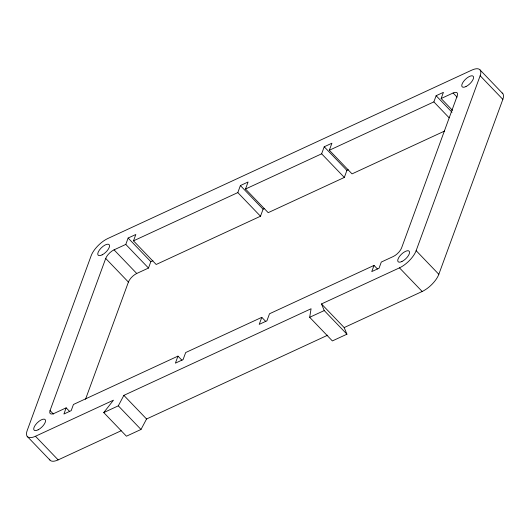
<?xml version="1.0" encoding="UTF-8"?>
<svg xmlns="http://www.w3.org/2000/svg" width="530" height="530" viewBox="0 0 530 530"><rect width="100%" height="100%" fill="white"/><g stroke="black" fill="none" stroke-linecap="round" stroke-linejoin="round"><path stroke-width="0.79" d="M121.158 430.744L58.154 459.894L35.464 436.263A16.973 6.969 -43.8 0 1 27.156 430.625L91.173 255.692A16.973 6.969 -43.8 0 1 107.828 238.513L471.846 70.106A16.973 6.969 -43.8 0 1 480.153 75.744L416.136 250.677A16.973 6.969 -43.8 0 1 399.481 267.855L321.478 303.942L344.169 327.573L346.931 334.198L332.37 340.929L309.679 317.298L311.077 308.758L123.868 395.367L118.309 405.834L103.747 412.572L126.438 436.203L141 429.466L146.558 418.998L327.779 335.159M53.457 414.102L50.052 410.558L105.715 258.441A8.487 3.485 -43.8 0 1 114.043 249.849L125.795 244.416L128.127 238.043L135.826 234.485L133.494 240.852L156.184 264.483L260.502 216.227L263.079 209.191L264.477 208.542M69.569 411.386L66.164 407.842L63.905 414.023L71.186 410.651L73.445 404.476L177.967 356.12L181.942 360.254M85.522 399.262L128.412 282.073A8.487 3.485 -43.8 0 1 136.74 273.48L148.493 268.048L150.825 261.674L152.918 260.707M177.967 356.12L175.397 363.156L183.095 359.592L185.666 352.556L261.8 317.337L265.769 321.471M133.494 240.852L237.811 192.595L240.388 185.56L248.08 181.995L245.509 189.031L268.2 212.662L344.334 177.444L346.905 170.408L348.309 169.759M261.8 317.337L259.223 324.373L266.921 320.809L269.498 313.773L374.021 265.417L377.426 268.962M245.509 189.031L321.637 153.813L324.214 146.777L331.912 143.213L329.335 150.248L352.033 173.88L444.61 131.049M374.021 265.417L371.762 271.599L379.043 268.233L381.302 262.052L393.26 256.52A8.487 3.485 -43.8 0 0 401.588 247.927L457.257 95.811A8.487 3.485 -43.8 0 0 453.104 92.995L441.145 98.527L452.488 110.339M329.335 150.248L433.865 101.892L436.124 95.718L443.405 92.346L441.145 98.527M344.169 327.573L422.171 291.487A16.973 6.969 -43.8 0 0 438.827 274.308L502.844 99.375A16.973 6.969 -43.8 0 0 502.142 92.995M103.747 412.572L113.466 400.176L35.464 436.263M66.164 407.842L54.206 413.374A8.487 3.485 -43.8 0 1 50.052 410.558M309.679 317.298L324.234 310.567L346.931 334.198M480.114 69.986L502.804 93.618M480.153 75.744L502.844 99.375M453.104 92.995L457.072 97.129M436.124 95.718L452.01 112.254M433.865 101.892L449.182 117.845M324.214 146.777L346.905 170.408M416.136 250.677L438.827 274.308M321.637 153.813L344.334 177.444M399.481 267.855L422.171 291.487M240.388 185.56L263.079 209.191M237.811 192.595L260.502 216.227M128.127 238.043L150.825 261.674M125.795 244.416L148.493 268.048M114.043 249.849L136.74 273.48M105.715 258.441L128.412 282.073M123.868 395.367L146.558 418.998M118.309 405.834L141 429.466M27.196 436.382L49.886 460.014M321.478 303.942L324.234 310.567M58.154 459.894A16.973 6.969 -43.8 0 1 49.436 459.192M38.127 429.81A7.639 3.134 -43.8 0 0 45.348 419.839A7.639 3.134 -43.8 0 0 35.43 424.914A7.639 3.134 -43.8 0 0 38.127 429.81M401.945 261.502A7.639 3.134 -43.8 0 0 409.418 251.538A7.639 3.134 -43.8 0 0 399.593 256.308A7.639 3.134 -43.8 0 0 401.945 261.502M466.002 86.549A7.639 3.134 -43.8 0 0 473.429 76.585A7.639 3.134 -43.8 0 0 463.584 81.415A7.639 3.134 -43.8 0 0 466.002 86.549M102.144 254.87A7.639 3.134 -43.8 0 0 109.366 244.906A7.639 3.134 -43.8 0 0 99.448 249.981A7.639 3.134 -43.8 0 0 102.144 254.87"/></g></svg>
